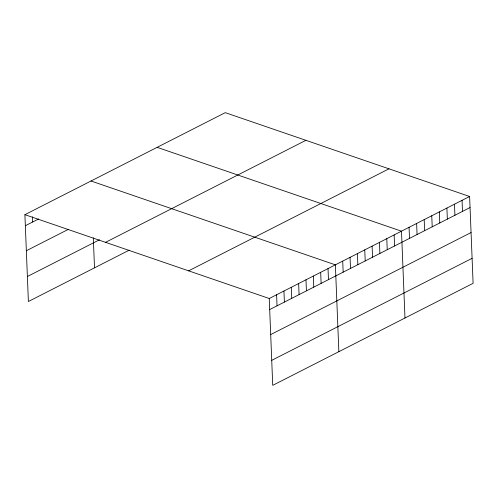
<?xml version="1.0" encoding="UTF-8"?>
<svg xmlns="http://www.w3.org/2000/svg" width="498" height="498" viewBox="0 0 498 498"><rect width="100%" height="100%" fill="white"/><g stroke="black" fill="none" stroke-linecap="round" stroke-linejoin="round"><path stroke-width="0.75" d="M129.237 250.158L28.386 301.508L24.9 214.669L225.264 112.654L469.614 196.492L473.1 283.331L272.736 385.346L269.25 298.507L469.614 196.492M25.342 225.731L38.701 218.933M26.35 250.737L68.425 229.317M27.384 276.502L99.513 239.775M105.532 242.339L305.897 140.324M188.611 270.844L388.975 168.828M269.692 309.569L470.056 207.554M270.7 334.575L471.058 232.56M271.734 360.34L472.098 258.325M157.138 147.34L401.488 231.178L404.974 318.017M91.022 181.004L335.372 264.843L338.858 351.681M24.9 214.669L269.25 298.507M462.044 200.345L462.486 211.407M454.475 204.199L454.917 215.261M446.905 208.052L447.347 219.114M439.336 211.905L439.778 222.967M431.766 215.759L432.208 226.82M424.196 219.612L424.638 230.674M416.627 223.471L417.069 234.527M409.057 227.325L409.505 238.386M394.142 234.919L394.584 245.981M386.797 238.66L387.239 249.716M379.451 242.395L379.893 253.457M372.099 246.137L372.548 257.198M364.754 249.878L365.202 260.94M357.408 253.619L357.85 264.681M350.063 257.36L350.505 268.422M342.717 261.101L343.159 272.163M328.02 268.584L328.468 279.646M320.675 272.325L321.123 283.387M313.329 276.066L313.771 287.122M305.984 279.801L306.426 290.863M298.638 283.543L299.08 294.604M291.286 287.284L291.735 298.346M283.941 291.025L284.389 302.087M276.595 294.766L277.037 305.828M93.3 237.826L94.508 267.843M32.482 216.829L32.694 221.99"/></g></svg>
